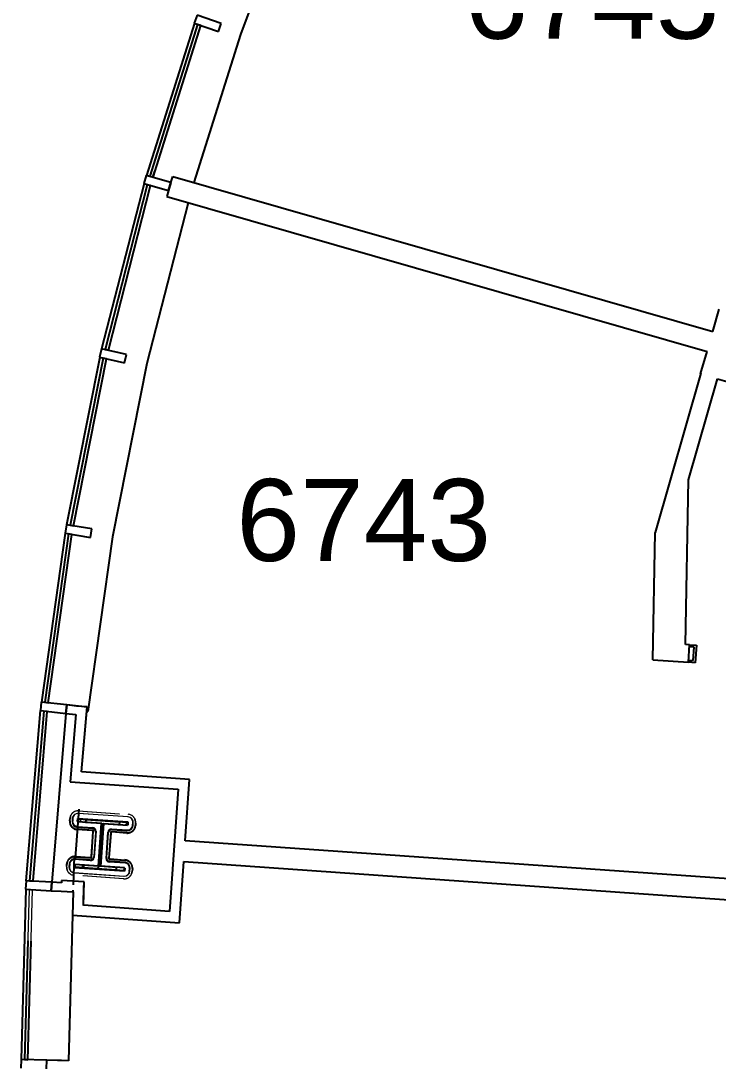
# Model space of a CAD drawing. Header units: inches. Extents: x -59 to 5673, y -29 to 4299.
# Drawn here: x -42.7 to 161.4, y 3301.1 to 3606.4 of the extents above; entities that cross this region are included whole.
import ezdxf

# ---------------------------------------------------------------- set-up
doc = ezdxf.new("R2010")
doc.units = ezdxf.units.IN
doc.header["$LTSCALE"] = 96
doc.header["$MEASUREMENT"] = 0
doc.linetypes.add('AE-107$0$Dash', pattern=[0.25, 0.125, -0.125])
for name, color, linetype in [('A-ANNO-ROOM', 4, 'Continuous'), ('A-COLS', 5, 'Continuous'), ('A-DOOR', 2, 'Continuous'), ('A-GLAZ', 2, 'Continuous'), ('A-WALL-FULL', 6, 'Continuous')]:
    doc.layers.add(name, color=color, linetype=linetype)
doc.layers.add('AE-107$0$A-GENM', color=8, linetype='Continuous', lineweight=9)
doc.styles.add('ARIAL', font='arial.ttf')

# ---------------------------------------------------------------- blocks, each defined once
blk = doc.blocks.new('AE-108$0$System Panel - Glazed-Gray-19358153-LEVEL 06')
at = {"layer": 'A-GLAZ', "lineweight": 13}
for p, q in [((24.88, -1.25), (-24.88, -1.25)), ((-24.88, -1.25), (-24.88, -2.25)), ((-24.88, -2.25), (24.88, -2.25)), ((24.88, -2.25), (24.88, -1.25))]:
    blk.add_line(p, q, dxfattribs=at)
blk = doc.blocks.new('AE-108$0$Rectangular Mullion - 2_5_ x 7-1_2_ rectangular-White Bottom Gyp Extender-20223592-LEVEL 06')
at = {"layer": 'A-GLAZ'}
for p, q in [((-41.21, 3353.51), (-41.21, 3353.46)), ((-41.24, 3352.26), (-42.6, 3302.43)), ((-27.57, 3344.65), (-28.73, 3302.05)), ((-32.04, 3302.14), (-35.1, 3302.23)), ((-30.91, 3302.11), (-31.8, 3302.14)), ((-28.73, 3302.05), (-30.67, 3302.11))]:
    blk.add_line(p, q, dxfattribs=at)

msp = doc.modelspace()

# ---------------------------------------------------------------- hatches: boundary and pattern name
at = {"layer": 'A-COLS', "lineweight": 15}
h = msp.add_hatch(dxfattribs=at)
h.set_pattern_fill('FP_185', color=256, angle=-4, style=0, pattern_type=2)
h.set_pattern_definition([(45, (0.0002, -0.0003), (-9.503515, 9.503515), []), (45, (-0.0003, 14.4), (-9.503515, 9.503515), [])])
h.paths.add_polyline_path([(-12.42, 3357.77), (-12.37, 3358.48), (-19.39, 3358.97), (-18.52, 3371.54), (-11.49, 3371.06), (-11.44, 3371.76), (-25.93, 3372.77), (-25.98, 3372.06), (-18.96, 3371.54), (-19.83, 3359), (-26.86, 3359.48), (-26.91, 3358.78), (-14.13, 3357.89)], flags=0)

# ---------------------------------------------------------------- linework, layer by layer
at = {"layer": 'A-COLS'}
for p, q in [((-26.07, 3372.08), (-26, 3373.01)), ((-25.98, 3372.07), (-26.07, 3372.08)), ((-26, 3373.01), (-11.34, 3371.99)), ((-25.93, 3372.77), (-25.98, 3372.06)), ((-25.98, 3372.06), (-18.96, 3371.57)), ((-11.44, 3371.76), (-25.93, 3372.77)), ((-23.67, 3372.6), (-23.72, 3371.88)), ((-23.72, 3371.88), (-18.94, 3371.55)), ((-13.7, 3371.9), (-23.67, 3372.6)), ((-19.91, 3359), (-19.03, 3371.58)), ((-18.96, 3371.57), (-19.83, 3359)), ((-18.94, 3371.55), (-19.82, 3359.02)), ((-19.41, 3358.99), (-18.53, 3371.52)), ((-19.39, 3358.97), (-18.52, 3371.54)), ((-18.44, 3371.54), (-19.32, 3358.96)), ((-18.53, 3371.52), (-13.75, 3371.19)), ((-18.52, 3371.54), (-11.49, 3371.05)), ((-13.75, 3371.19), (-13.7, 3371.9)), ((-11.49, 3371.05), (-11.44, 3371.76)), ((-11.4, 3371.05), (-11.49, 3371.06)), ((-11.34, 3371.99), (-11.4, 3371.05)), ((-19.49, 3363.76), (-19.04, 3364.21)), ((-27.01, 3358.55), (-26.95, 3359.49)), ((-12.35, 3357.52), (-27.01, 3358.55)), ((-26.95, 3359.49), (-26.86, 3359.48)), ((-26.86, 3359.49), (-26.91, 3358.78)), ((-26.91, 3358.78), (-12.42, 3357.77)), ((-19.83, 3359), (-26.86, 3359.49)), ((-24.6, 3359.35), (-24.65, 3358.64)), ((-24.65, 3358.64), (-14.68, 3357.94)), ((-24.62, 3358.63), (-23.94, 3359.31)), ((-19.82, 3359.02), (-24.6, 3359.35)), ((-20.31, 3358.33), (-19.39, 3359.26)), ((-14.63, 3358.66), (-19.41, 3358.99)), ((-12.37, 3358.48), (-19.39, 3358.97)), ((-14.68, 3357.94), (-14.63, 3358.66)), ((-12.42, 3357.77), (-12.37, 3358.48)), ((-12.37, 3358.47), (-12.28, 3358.46)), ((-12.28, 3358.46), (-12.35, 3357.52))]:
    msp.add_line(p, q, dxfattribs=at)
at = {"layer": 'A-DOOR'}
for p, q in [((153.06, 3423.19), (153.1, 3423.81)), ((154.43, 3423.09), (153.06, 3423.19)), ((153.1, 3423.81), (155.1, 3423.67)), ((154.16, 3419.23), (154.43, 3423.09)), ((155.1, 3423.67), (154.74, 3418.56)), ((152.74, 3418.7), (152.79, 3419.32)), ((154.74, 3418.56), (152.74, 3418.7)), ((152.79, 3419.32), (154.16, 3419.23))]:
    msp.add_line(p, q, dxfattribs=at)
at = {"layer": 'A-GLAZ'}
for p, q in [((38.59, 3647.73), (21.62, 3602.35)), ((8.12, 3605.67), (-5.91, 3561.16)), ((9.05, 3605.29), (-4.93, 3560.94)), ((-3.98, 3560.64), (10, 3604.99)), ((10, 3604.99), (9.05, 3605.29)), ((21.62, 3602.35), (7.98, 3559.07)), ((-4.93, 3560.94), (-3.98, 3560.64)), ((-3.56, 3562.38), (-4.11, 3560.65)), ((1.27, 3559.1), (1.77, 3560.85)), ((-6.6, 3558.76), (-19.02, 3510.38)), ((-5.65, 3558.42), (-18.03, 3510.22)), ((-17.06, 3509.97), (-4.68, 3558.17)), ((-4.68, 3558.17), (-5.65, 3558.42)), ((0.58, 3556.7), (0.08, 3554.96)), ((6.29, 3553.18), (-5.79, 3506.11)), ((-19.33, 3509.17), (-19.34, 3509.12)), ((-18.03, 3510.22), (-17.06, 3509.97)), ((-19.58, 3507.94), (-29.28, 3458.94)), ((-18.61, 3507.66), (-28.28, 3458.84)), ((-27.3, 3458.64), (-17.63, 3507.46)), ((-17.63, 3507.46), (-18.61, 3507.66)), ((-5.8, 3506.09), (-15.83, 3455.4)), ((-29.69, 3456.48), (-36.65, 3407.01)), ((-28.72, 3456.25), (-35.64, 3406.96)), ((-34.65, 3406.82), (-27.73, 3456.11)), ((-29.52, 3457.71), (-29.53, 3457.67)), ((-29.51, 3457.76), (-29.52, 3457.71)), ((-27.73, 3456.11), (-28.72, 3456.25)), ((-28.28, 3458.84), (-27.3, 3458.64)), ((-15.83, 3455.4), (-23.03, 3404.23)), ((-41.1, 3354.75), (-36.92, 3404.53)), ((-35.94, 3404.35), (-40.1, 3354.76)), ((-39.1, 3354.68), (-34.94, 3404.27)), ((-36.81, 3405.82), (-36.82, 3405.77)), ((-36.82, 3405.73), (-36.82, 3405.77)), ((-34.94, 3404.27), (-35.94, 3404.35)), ((-35.64, 3406.96), (-34.65, 3406.82)), ((-23.4, 3404.27), (-23.03, 3404.23)), ((-29.47, 3403.69), (-33.61, 3354.33)), ((-26.68, 3361.39), (-25.58, 3375.69)), ((-27.25, 3353.59), (-26.93, 3361.81)), ((-41.21, 3353.51), (-41.21, 3353.55)), ((-40.1, 3354.76), (-39.1, 3354.68)), ((-40.66, 3337.13), (-41.6, 3302.4)), ((-40.6, 3302.38), (-39.66, 3337.09)), ((-41.6, 3302.4), (-40.6, 3302.38)), ((-28.73, 3302.05), (-35.1, 3302.23))]:
    msp.add_line(p, q, dxfattribs=at)
at = {"layer": 'A-GLAZ', "extrusion": (0, 0, -1)}
for p, q in [((8.91, 3608.05), (8.09, 3605.69)), ((16, 3605.61), (8.91, 3608.05)), ((8.09, 3605.69), (15.18, 3603.24)), ((15.18, 3603.24), (16, 3605.61)), ((-5.94, 3561.17), (-6.63, 3558.77)), ((1.27, 3559.1), (-5.94, 3561.17)), ((-6.63, 3558.77), (0.58, 3556.7)), ((0.58, 3556.7), (1.27, 3559.1)), ((-19.05, 3510.39), (-19.61, 3507.95)), ((-11.74, 3508.72), (-19.05, 3510.39)), ((-12.29, 3506.29), (-11.74, 3508.72)), ((-19.61, 3507.95), (-12.29, 3506.29)), ((-29.31, 3458.95), (-29.73, 3456.48)), ((-29.73, 3456.48), (-22.33, 3455.23)), ((-21.92, 3457.7), (-29.31, 3458.95)), ((-22.33, 3455.23), (-21.92, 3457.7)), ((-36.68, 3407.02), (-36.96, 3404.53)), ((-36.96, 3404.53), (-29.5, 3403.7)), ((-29.23, 3406.18), (-36.68, 3407.02)), ((-29.5, 3403.7), (-29.23, 3406.18)), ((-41.14, 3354.76), (-41.28, 3352.26)), ((-33.65, 3354.34), (-41.14, 3354.76)), ((-33.79, 3351.84), (-33.65, 3354.34)), ((-41.28, 3352.26), (-33.79, 3351.84)), ((-42.6, 3302.43), (-42.67, 3299.93)), ((-35.1, 3302.23), (-42.6, 3302.43)), ((-35.17, 3299.73), (-35.1, 3302.23))]:
    msp.add_line(p, q, dxfattribs=at)
at = {"layer": 'A-WALL-FULL'}
for p, q in [((-3.52, 3562.36), (-4.02, 3560.62)), ((1.77, 3560.85), (159.89, 3515.51)), ((1.27, 3559.1), (0.58, 3556.7)), ((0.08, 3554.96), (158.2, 3509.62)), ((159.89, 3515.51), (161.77, 3522.05)), ((156.32, 3503.07), (158.2, 3509.62)), ((156.38, 3503.29), (143, 3456.63)), ((152.77, 3472.11), (161.25, 3501.66)), ((161.25, 3501.66), (215.79, 3486.02)), ((151.93, 3423.89), (152.77, 3472.11)), ((142.35, 3419.43), (143, 3456.63)), ((153.1, 3423.81), (151.93, 3423.89)), ((152.74, 3418.7), (153.1, 3423.81)), ((142.35, 3419.43), (152.74, 3418.7)), ((-29.23, 3406.18), (-29.5, 3403.7)), ((-23.29, 3405.52), (-29.23, 3406.18)), ((-26.4, 3405.86), (-29.23, 3406.18)), ((-23.29, 3405.61), (-26.4, 3405.87)), ((-24.88, 3386.63), (-23.29, 3405.61)), ((-24.88, 3386.63), (-23.29, 3405.52)), ((-29.5, 3403.7), (-26.61, 3403.37)), ((-26.61, 3403.37), (-28.26, 3383.73)), ((6.71, 3384.42), (-24.88, 3386.63)), ((-28.26, 3383.73), (3.37, 3381.52)), ((5.45, 3366.46), (6.71, 3384.42)), ((3.37, 3381.52), (0.88, 3345.79)), ((226.36, 3351.01), (5.45, 3366.46)), ((3.77, 3342.46), (5.03, 3360.35)), ((5.03, 3360.35), (225.93, 3344.9)), ((-33.65, 3354.34), (-33.79, 3351.84)), ((-30.81, 3354.18), (-33.65, 3354.34)), ((-30.79, 3354.8), (-30.81, 3354.18)), ((-24.18, 3354.43), (-30.79, 3354.8)), ((-24.37, 3347.49), (-24.18, 3354.43)), ((-24.37, 3347.56), (-24.21, 3353.4)), ((-33.79, 3351.84), (-30.91, 3351.68)), ((-30.88, 3351.68), (-27.38, 3351.48)), ((-27.38, 3351.48), (-27.57, 3344.59)), ((-27.39, 3351.35), (-27.37, 3351.97)), ((0.88, 3345.79), (-24.37, 3347.56)), ((-27.57, 3344.65), (3.77, 3342.46))]:
    msp.add_line(p, q, dxfattribs=at)
at = {"layer": 'AE-107$0$A-GENM', "lineweight": 20}
for p, q in [((-11.24, 3373.42), (-25.9, 3374.45)), ((-11.33, 3373.44), (-25.81, 3374.45)), ((-27.61, 3372.89), (-27.66, 3372.18)), ((-27.44, 3373.12), (-27.5, 3372.18)), ((-26.17, 3370.64), (-21.56, 3370.32)), ((-9.97, 3370.95), (-9.9, 3371.89)), ((-9.81, 3370.93), (-9.76, 3371.64)), ((-26.1, 3370.38), (-21.75, 3370.07)), ((-20.83, 3369.01), (-21.33, 3361.8)), ((-20.63, 3369.25), (-21.17, 3361.53)), ((-17.72, 3361.29), (-17.18, 3369.01)), ((-17.52, 3361.53), (-17.02, 3368.74)), ((-16.11, 3369.94), (-11.5, 3369.62)), ((-15.95, 3369.67), (-11.61, 3369.36)), ((-28.54, 3359.61), (-28.59, 3358.9)), ((-28.38, 3359.59), (-28.45, 3358.65)), ((-22.24, 3360.6), (-26.85, 3360.92)), ((-22.4, 3360.87), (-26.74, 3361.18)), ((-12.18, 3359.9), (-16.79, 3360.22)), ((-12.25, 3360.16), (-16.6, 3360.47)), ((-27.11, 3357.12), (-12.45, 3356.09)), ((-27.02, 3357.1), (-12.54, 3356.09)), ((-10.92, 3357.42), (-10.85, 3358.36)), ((-10.74, 3357.65), (-10.69, 3358.36))]:
    msp.add_line(p, q, dxfattribs=at)
at = {"layer": 'AE-107$0$A-GENM', "linetype": 'AE-107$0$Dash'}
for p, q in [((-25.85, 3375.2), (-11.19, 3374.17)), ((-25.76, 3375.2), (-11.27, 3374.19)), ((-28.41, 3372.23), (-28.36, 3372.94)), ((-28.25, 3372.23), (-28.18, 3373.17)), ((-9.16, 3371.84), (-9.22, 3370.9)), ((-9.01, 3371.59), (-9.06, 3370.88)), ((-21.61, 3369.57), (-26.22, 3369.89)), ((-21.81, 3369.32), (-26.15, 3369.63)), ((-22.08, 3361.85), (-21.57, 3369.06)), ((-21.92, 3361.58), (-21.38, 3369.3)), ((-16.43, 3368.96), (-16.97, 3361.24)), ((-16.27, 3368.69), (-16.78, 3361.48)), ((-11.56, 3368.87), (-16.16, 3369.19)), ((-11.66, 3368.62), (-16, 3368.92)), ((-26.79, 3361.67), (-22.19, 3361.35)), ((-26.69, 3361.92), (-22.35, 3361.62)), ((-29.34, 3358.95), (-29.29, 3359.66)), ((-29.19, 3358.7), (-29.13, 3359.64)), ((-16.74, 3360.97), (-12.13, 3360.65)), ((-16.54, 3361.22), (-12.2, 3360.91)), ((-12.5, 3355.34), (-27.17, 3356.37)), ((-12.59, 3355.34), (-27.08, 3356.35)), ((-10.1, 3358.31), (-10.17, 3357.37)), ((-9.94, 3358.31), (-9.99, 3357.6))]:
    msp.add_line(p, q, dxfattribs=at)
for centre, radius, start, end in [((-25.93, 3372.77), 2.44, 86, 176), ((-26, 3373.01), 2.19, 86, 176), ((-11.44, 3371.76), 2.44, 356, 86), ((-11.34, 3371.99), 2.19, 356, 86), ((-25.98, 3372.06), 2.44, 176, 266), ((-26.07, 3372.08), 2.19, 176, 266), ((-11.49, 3371.05), 2.44, 266, 356), ((-11.4, 3371.05), 2.19, 266, 356), ((-21.82, 3369.08), 0.25, 356, 86), ((-21.63, 3369.32), 0.25, 356, 86), ((-16.18, 3368.94), 0.25, 86, 176), ((-16.02, 3368.67), 0.25, 86, 176), ((-26.86, 3359.49), 2.44, 86, 176), ((-26.95, 3359.49), 2.19, 86, 176), ((-22.33, 3361.87), 0.25, 266, 356), ((-22.17, 3361.6), 0.25, 266, 356), ((-16.53, 3361.46), 0.25, 176, 266), ((-26.91, 3358.78), 2.44, 176, 266), ((-27.01, 3358.55), 2.19, 176, 266), ((-16.72, 3361.22), 0.25, 176, 266), ((-12.37, 3358.48), 2.44, 356, 86), ((-12.28, 3358.46), 2.19, 356, 86), ((-12.42, 3357.77), 2.44, 266, 356), ((-12.35, 3357.52), 2.19, 266, 356)]:
    msp.add_arc(centre, radius, start, end, dxfattribs=at)
at = {"layer": 'AE-107$0$A-GENM', "lineweight": 20}
for centre, radius, start, end in [((-25.93, 3372.77), 1.69, 86, 176), ((-26, 3373.01), 1.44, 86, 176), ((-25.98, 3372.06), 1.69, 176, 266), ((-26.07, 3372.08), 1.44, 176, 266), ((-11.49, 3371.05), 1.69, 266, 356), ((-11.4, 3371.05), 1.44, 266, 356), ((-11.44, 3371.76), 1.69, 356, 86), ((-11.34, 3371.99), 1.44, 356, 86), ((-21.82, 3369.08), 1, 356, 86), ((-21.63, 3369.32), 1, 356, 86), ((-16.18, 3368.94), 1, 86, 176), ((-16.02, 3368.67), 1, 86, 176), ((-22.33, 3361.87), 1, 266, 356), ((-22.17, 3361.6), 1, 266, 356), ((-16.53, 3361.46), 1, 176, 266), ((-26.91, 3358.78), 1.69, 176, 266), ((-26.86, 3359.49), 1.69, 86, 176), ((-27.01, 3358.55), 1.44, 176, 266), ((-26.95, 3359.49), 1.44, 86, 176), ((-16.72, 3361.22), 1, 176, 266), ((-12.37, 3358.48), 1.69, 356, 86), ((-12.28, 3358.46), 1.44, 356, 86), ((-12.42, 3357.77), 1.69, 266, 356), ((-12.35, 3357.52), 1.44, 266, 356)]:
    msp.add_arc(centre, radius, start, end, dxfattribs=at)

# ---------------------------------------------------------------- block references
at = {"lineweight": 13}
msp.add_blockref('AE-108$0$Rectangular Mullion - 2_5_ x 7-1_2_ rectangular-White Bottom Gyp Extender-20223592-LEVEL 06', (0, 0), dxfattribs=at)
at = {"lineweight": 13, "rotation": 268.4377744619621}
msp.add_blockref('AE-108$0$System Panel - Glazed-Gray-19358153-LEVEL 06', (-38.68, 3327.21), dxfattribs=at)

# ---------------------------------------------------------------- texts
at = {"layer": 'A-ANNO-ROOM', "style": 'ARIAL'}
for s, p in [('6745', (87.2, 3601.16)), ('6743', (20.39, 3448.32))]:
    msp.add_text(s, height=24, dxfattribs=at).set_placement(p)

doc.saveas('drawing.dxf')
